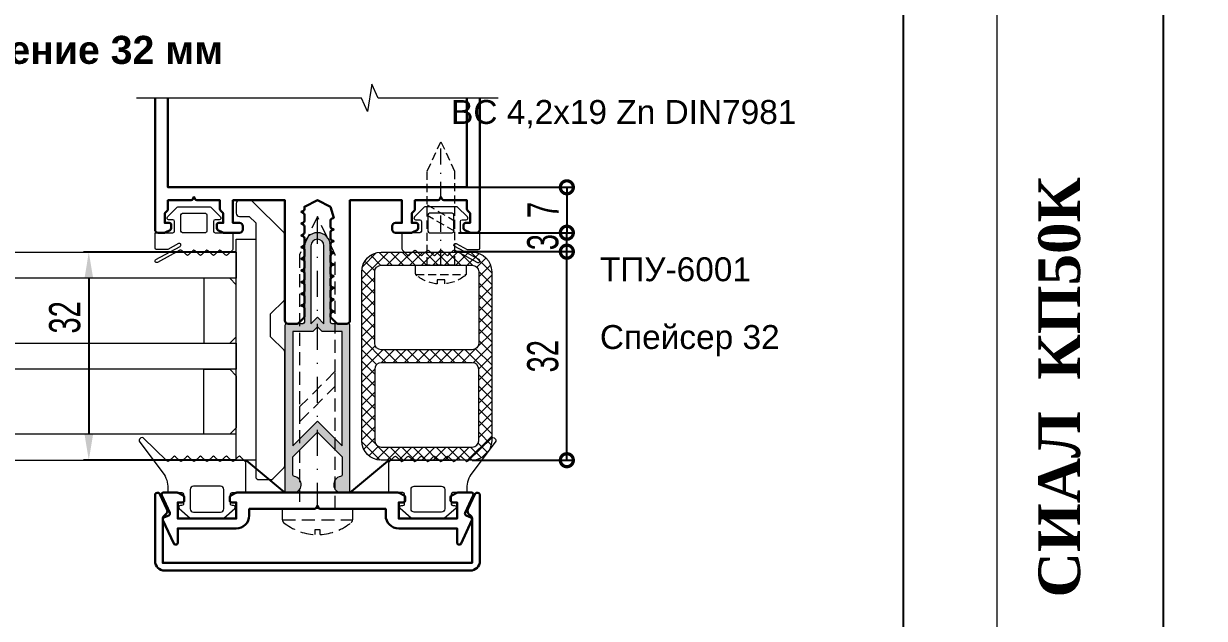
# Model space of a CAD drawing. Extents: x -37 to 8820, y -336 to 478.
# Drawn here: x 5560.4 to 5674, y 62.4 to 119.6 of the extents above; entities that cross this region are included whole.
import ezdxf

# ---------------------------------------------------------------- set-up
doc = ezdxf.new("R2010")
doc.units = 0
doc.header["$LTSCALE"] = 5
doc.linetypes.add('DASHDOT', pattern=[1, 0.5, -0.25, 0, -0.25])
doc.linetypes.add('HIDDEN', pattern=[0.375, 0.25, -0.125])
doc.layers.get('0').update_dxf_attribs({"linetype": 'CONTINUOUS', "lineweight": 30})
doc.layers.get('DEFPOINTS').update_dxf_attribs({"linetype": 'CONTINUOUS'})
for name, color, linetype, lineweight in [('1', 6, 'DASHDOT', 13), ('2', 3, 'HIDDEN', 13), ('Dimentions', 5, 'CONTINUOUS', 15), ('Glass', 5, 'CONTINUOUS', 20), ('Ал подклад', 7, 'CONTINUOUS', 20), ('Герлен', 7, 'CONTINUOUS', 60), ('Зигзаг', 1, 'CONTINUOUS', 15), ('Подкладки', 1, 'CONTINUOUS', 20), ('Текстовый', 7, 'CONTINUOUS', 9), ('Уплотнители', 1, 'CONTINUOUS', 20), ('Штриховка', 1, 'CONTINUOUS', 5)]:
    doc.layers.add(name, color=color, linetype=linetype, lineweight=lineweight)
doc.layers.add('Скрытые', color=14, linetype='CONTINUOUS', plot=False)
doc.styles.add('3', font='RUSS.SHX', dxfattribs={"width": 0.7, "height": 3})
doc.styles.add('Каталожный', font='arial.ttf', dxfattribs={"height": 2.5})
doc.styles.add('Фирм5', font='timesbd.ttf', dxfattribs={"height": 4})
doc.dimstyles.new('MX1_6', dxfattribs={"dimtxt": 3, "dimasz": 2.5, "dimexe": 0.5, "dimexo": 0, "dimgap": 0.8, "dimtad": 1, "dimlfac": 1.6, "dimdsep": 46, "dimtxsty": '3', "dimcen": 0, "dimclrd": 256, "dimclre": 256, "dimclrt": 256, "dimaunit": 1, "dimadec": 0, "dimazin": 0, "dimtfac": 1, "dimtmove": 0, "dimatfit": 1, "dimfxl": 1, "dimtvp": 1, "dimtolj": 1, "dimtzin": 0, "dimarcsym": 0})

# ---------------------------------------------------------------- blocks, each defined once
blk = doc.blocks.new('*D122')
at = {"layer": 'DEFPOINTS', "color": 0, "linetype": 'Continuous', "transparency": 16777216}
for p in [(5580.84, 97.58), (5566.66, 77.58), (5580.84, 77.58)]:
    blk.add_point(p, dxfattribs=at)
at = {"layer": 'Dimentions', "linetype": 'Continuous', "lineweight": -2, "transparency": 16777216}
for p, q in [((5580.84, 97.58), (5566.16, 97.58)), ((5566.66, 95.08), (5566.66, 80.08)), ((5580.84, 77.58), (5566.16, 77.58))]:
    blk.add_line(p, q, dxfattribs=at)
at = {"layer": 'Dimentions', "linetype": 'Continuous', "transparency": 16777216}
for points in [[(5566.25, 95.08), (5567.08, 95.08), (5566.66, 97.58)], [(5566.25, 80.08), (5567.08, 80.08), (5566.66, 77.58)]]:
    blk.add_solid(points, dxfattribs=at)
at = {"layer": 'Dimentions', "linetype": 'Continuous', "transparency": 16777216, "insert": (5564.36, 91.32), "char_height": 3, "attachment_point": 5, "rotation": 90, "style": '3'}
blk.add_mtext('\\A1;32', dxfattribs=at)
blk = doc.blocks.new('_DotSmall')
at = {"color": 0, "linetype": 'ByBlock', "const_width": 0.5}
blk.add_lwpolyline([(-0.0625, 0, 1), (0.0625, 0, 1)], format="xyb", close=True, dxfattribs=at)
blk = doc.blocks.new('*D935')
at = {"layer": 'DEFPOINTS', "color": 0, "linetype": 'Continuous', "transparency": 16777216}
for p in [(5602.23, 99.46), (5612.64, 99.46), (5601.81, 97.64)]:
    blk.add_point(p, dxfattribs=at)
at = {"layer": 'Dimentions', "linetype": 'Continuous', "lineweight": -2, "transparency": 16777216}
for p, q in [((5602.23, 99.46), (5613.14, 99.46)), ((5612.64, 97.64), (5612.64, 99.46)), ((5601.81, 97.64), (5613.14, 97.64))]:
    blk.add_line(p, q, dxfattribs=at)
at = {"layer": 'Dimentions', "linetype": 'Continuous', "lineweight": -2, "transparency": 16777216, "xscale": 2.5, "yscale": 2.5, "zscale": 2.5}
for p, rotation in [((5612.64, 99.46), 90), ((5612.64, 97.64), 270)]:
    blk.add_blockref('_DotSmall', p, dxfattribs=dict(at, rotation=rotation))
at = {"layer": 'Dimentions', "linetype": 'Continuous', "transparency": 16777216, "insert": (5610.34, 98.55), "char_height": 3, "attachment_point": 5, "rotation": 90, "style": '3'}
blk.add_mtext('\\A1;3', dxfattribs=at)
blk = doc.blocks.new('*D936')
at = {"layer": 'DEFPOINTS', "color": 0, "linetype": 'Continuous', "transparency": 16777216}
for p in [(5603.03, 103.83), (5609.82, 99.46), (5612.64, 99.46)]:
    blk.add_point(p, dxfattribs=at)
at = {"layer": 'Dimentions', "linetype": 'Continuous', "lineweight": -2, "transparency": 16777216}
for p, q in [((5603.03, 103.83), (5613.14, 103.83)), ((5612.64, 103.83), (5612.64, 99.46)), ((5609.82, 99.46), (5613.14, 99.46))]:
    blk.add_line(p, q, dxfattribs=at)
at = {"layer": 'Dimentions', "linetype": 'Continuous', "lineweight": -2, "transparency": 16777216, "xscale": 2.5, "yscale": 2.5, "zscale": 2.5}
for p, rotation in [((5612.64, 103.83), 90), ((5612.64, 99.46), 270)]:
    blk.add_blockref('_DotSmall', p, dxfattribs=dict(at, rotation=rotation))
at = {"layer": 'Dimentions', "linetype": 'Continuous', "transparency": 16777216, "insert": (5610.34, 101.65), "char_height": 3, "attachment_point": 5, "rotation": 90, "style": '3'}
blk.add_mtext('\\A1;7', dxfattribs=at)
blk = doc.blocks.new('*D937')
at = {"layer": 'DEFPOINTS', "color": 0, "linetype": 'Continuous', "transparency": 16777216}
for p in [(5603.54, 97.64), (5612.64, 97.64), (5603.54, 77.58)]:
    blk.add_point(p, dxfattribs=at)
at = {"layer": 'Dimentions', "linetype": 'Continuous', "lineweight": -2, "transparency": 16777216}
for p, q in [((5603.54, 97.64), (5613.14, 97.64)), ((5612.64, 77.58), (5612.64, 97.64)), ((5603.54, 77.58), (5613.14, 77.58))]:
    blk.add_line(p, q, dxfattribs=at)
at = {"layer": 'Dimentions', "linetype": 'Continuous', "lineweight": -2, "transparency": 16777216, "xscale": 2.5, "yscale": 2.5, "zscale": 2.5}
for p, rotation in [((5612.64, 97.64), 90), ((5612.64, 77.58), 270)]:
    blk.add_blockref('_DotSmall', p, dxfattribs=dict(at, rotation=rotation))
at = {"layer": 'Dimentions', "linetype": 'Continuous', "transparency": 16777216, "insert": (5610.34, 87.58), "char_height": 3, "attachment_point": 5, "rotation": 90, "style": '3'}
blk.add_mtext('\\A1;32', dxfattribs=at)
blk = doc.blocks.new('*U67')
at = {"layer": '1'}
blk.add_line((0, 0), (0, -19), dxfattribs=at)
at = {"layer": '2'}
blk.add_line((-3.84, 1.45), (3.84, 1.45), dxfattribs=at)
blk.add_lwpolyline([(-0.6, 2.87, 0.143497), (-3.71, 1.61, 0.228881), (-3.9, 1.21), (-3.9, 0), (3.9, 0), (3.9, 1.21, 0.228881), (3.71, 1.61, 0.143497), (0.6, 2.87), (0.6, 2.24), (-0.6, 2.24)], format="xyb", close=True, dxfattribs=at)
for points in [[(-2.1, 0), (-2.1, -14.5), (0, -19), (2.1, -14.5), (2.1, 0)], [(2.1, -5.22), (-2.1, -7.65), (-2.1, -9.28), (2.1, -6.85)]]:
    blk.add_lwpolyline(points, close=True, dxfattribs=at)

msp = doc.modelspace()

# ---------------------------------------------------------------- hatches: boundary and pattern name
at = {"layer": 'Штриховка'}
h = msp.add_hatch(color=256, dxfattribs=at)
h.paths.add_polyline_path([(5586.2789, 76.1969), (5586.2789, 77.897), (5587.1539, 78.772), (5587.1539, 79.8327), (5586.2789, 78.9577), (5586.2789, 89.9595), (5587.1539, 89.9595), (5587.1539, 90.7095), (5585.7164, 90.7095, 0.41421356), (5585.5289, 90.522), (5585.5289, 74.647, 0.41421356), (5585.7164, 74.4595), (5586.3101, 74.4595, 0.92211283), (5586.4361, 76.0118, -0.36752318)])
h.paths.add_polyline_path([(5590.1539, 90.7095), (5590.1539, 89.9595), (5591.0289, 89.9595), (5591.0289, 78.9577), (5590.1539, 79.8327), (5590.1539, 78.772), (5591.0289, 77.897), (5591.0289, 76.1969, -0.36752318), (5590.8716, 76.0118, 0.92211283), (5590.9976, 74.4595), (5591.5914, 74.4595, 0.41421356), (5591.7789, 74.647), (5591.7789, 90.522, 0.41421356), (5591.5914, 90.7095)])
h.paths.add_polyline_path([(5588.6539, 81.3327), (5588.6539, 80.272), (5590.1539, 78.772), (5590.1539, 79.8327)])
h.paths.add_polyline_path([(5587.1539, 79.8327), (5587.1539, 78.772), (5588.6539, 80.272), (5588.6539, 81.3327)])
h.paths.add_polyline_path([(5587.7402, 99.0625), (5587.4131, 98.3612, 0.03041892), (5587.4039, 98.2095), (5587.4039, 95.2095), (5587.4039, 94.9817, -0.02836015), (5587.4027, 94.9605, 0.00241783), (5587.4039, 94.9595), (5587.4039, 90.8658, -0.41421356), (5587.2476, 90.7095), (5587.1539, 90.7095), (5587.1539, 89.9595), (5588.2145, 89.9595), (5588.6539, 90.3989), (5588.6539, 91.3345), (5588.0289, 90.7095), (5588.0289, 98.2095, -0.41421356), (5588.6539, 98.8345), (5588.6539, 99.4595, 0.20786079)])
h.paths.add_polyline_path([(5588.6539, 99.4595), (5588.6539, 98.8345, -0.41421356), (5589.2789, 98.2095), (5589.2789, 90.7095), (5588.6539, 91.3345), (5588.6539, 90.3989), (5589.0932, 89.9595), (5590.1539, 89.9595), (5590.1539, 90.7095), (5590.0601, 90.7095, -0.41421356), (5589.9039, 90.8658), (5589.9039, 94.9595), (5589.9039, 94.9999, -0.19897581), (5589.9588, 95.1325, 0.1550132), (5589.9039, 95.2095), (5589.9039, 98.2095, 0.03041892), (5589.8947, 98.3612), (5589.5676, 99.0625, 0.20786079)])
h = msp.add_hatch(dxfattribs=at)
h.set_pattern_fill('NET', color=256, scale=6.25, angle=135, style=0)
h.set_pattern_definition([(135, (3188.10365, -3778.1424), (-0.55242717, -0.55242717), []), (225, (3188.10365, -3778.1424), (0.55242717, -0.55242717), [])])
edge = h.paths.add_edge_path()
edge.add_line((5592.9132, 79.4595), (5592.9132, 95.7095))
edge.add_arc((5594.7882, 95.7095), 1.875, 90, 180, ccw=False)
edge.add_line((5594.7882, 97.5845), (5603.5382, 97.5845))
edge.add_arc((5603.5382, 95.7095), 1.875, 0, 90, ccw=False)
edge.add_line((5605.4132, 95.7095), (5605.4132, 79.4595))
edge.add_arc((5603.5382, 79.4595), 1.875, 270, 360, ccw=False)
edge.add_line((5603.5382, 77.5845), (5594.7882, 77.5845))
edge.add_arc((5594.7882, 79.4595), 1.875, 180, 270, ccw=False)
edge = h.paths.add_edge_path(flags=16)
edge.add_line((5594.7882, 78.8345), (5603.5382, 78.8345))
edge.add_arc((5603.5382, 79.4595), 0.625, 270, 360)
edge.add_line((5604.1632, 79.4595), (5604.1632, 86.3345))
edge.add_arc((5603.5382, 86.3345), 0.625, 360, 450)
edge.add_line((5603.5382, 86.9595), (5594.7882, 86.9595))
edge.add_arc((5594.7882, 86.3345), 0.625, 90, 180)
edge.add_line((5594.1632, 86.3345), (5594.1632, 79.4595))
edge.add_arc((5594.7882, 79.4595), 0.625, 180, 270)
edge = h.paths.add_edge_path(flags=16)
edge.add_line((5594.1632, 88.8345), (5594.1632, 95.7095))
edge.add_arc((5594.7882, 95.7095), 0.625, 90, 180, ccw=False)
edge.add_line((5594.7882, 96.3345), (5603.5382, 96.3345))
edge.add_arc((5603.5382, 95.7095), 0.625, 0, 90, ccw=False)
edge.add_line((5604.1632, 95.7095), (5604.1632, 88.8345))
edge.add_arc((5603.5382, 88.8345), 0.625, 270, 360, ccw=False)
edge.add_line((5603.5382, 88.2095), (5594.7882, 88.2095))
edge.add_arc((5594.7882, 88.8345), 0.625, 180, 270, ccw=False)

# ---------------------------------------------------------------- linework, layer by layer
msp.add_lwpolyline([(5604.2789, 112.4153), (5604.2789, 99.772, -0.41421356), (5603.9664, 99.4595), (5603.3857, 99.4595, -0.11643382), (5603.3018, 99.4793), (5602.82, 99.7202, -0.28407904), (5602.7164, 99.8879), (5602.7164, 100.2095, -0.41421356), (5602.9039, 100.397), (5603.3414, 100.397), (5603.3414, 101.3345), (5603.0838, 101.5921, -0.19891237), (5603.0289, 101.7247), (5603.0289, 102.5845), (5600.801, 102.5845, -0.28407904), (5600.6333, 102.6882), (5600.5289, 102.897), (5600.4245, 102.6882, -0.28407904), (5600.2568, 102.5845), (5598.0289, 102.5845), (5598.0289, 101.7247, -0.19891237), (5597.974, 101.5921), (5597.7164, 101.3345), (5597.7164, 100.397), (5598.1539, 100.397, -0.41421356), (5598.3414, 100.2095), (5598.3414, 99.8879, -0.28407904), (5598.2377, 99.7202), (5597.756, 99.4793, -0.11643382), (5597.6721, 99.4595), (5596.1539, 99.4595, -0.41421356), (5595.8414, 99.772), (5595.8414, 100.0845, -0.41421356), (5596.1539, 100.397), (5596.7789, 100.397), (5596.7789, 102.5845), (5591.7789, 102.5845), (5591.7789, 91.022, -0.41421356), (5591.4664, 90.7095), (5590.6066, 90.7095, -0.19891237), (5590.474, 90.7645), (5589.9588, 91.2796, -0.19891237), (5589.9039, 91.4122), (5589.9039, 91.6249, -0.28407904), (5590.0075, 91.7926), (5590.2164, 91.897), (5590.0075, 92.0015, -0.28407904), (5589.9039, 92.1692), (5589.9039, 92.7499, -0.28407904), (5590.0075, 92.9176), (5590.2164, 93.022), (5590.0075, 93.1265, -0.28407904), (5589.9039, 93.2942), (5589.9039, 93.8749, -0.28407904), (5590.0075, 94.0426), (5590.2164, 94.147), (5590.0075, 94.2515, -0.28407904), (5589.9039, 94.4192), (5589.9039, 94.9999, -0.28407904), (5590.0075, 95.1676), (5590.2164, 95.272), (5590.0075, 95.3765, -0.28407904), (5589.9039, 95.5442), (5589.9039, 96.1249, -0.28407904), (5590.0075, 96.2926), (5590.2164, 96.397), (5590.0075, 96.5015, -0.28407904), (5589.9039, 96.6692), (5589.9039, 97.2499, -0.28407904), (5590.0075, 97.4176), (5590.2164, 97.522), (5590.0075, 97.6265, -0.28407904), (5589.9039, 97.7942), (5589.9039, 98.3749, -0.28407904), (5590.0075, 98.5426), (5590.2164, 98.647), (5590.0075, 98.7515, -0.28407904), (5589.9039, 98.9192), (5589.9039, 99.4999, -0.28407904), (5590.0075, 99.6676), (5590.2164, 99.772), (5590.0075, 99.8765, -0.28407904), (5589.9039, 100.0442), (5589.9039, 100.6249, -0.28407904), (5590.0075, 100.7926), (5590.2164, 100.897), (5589.9039, 101.9595), (5588.6539, 102.5845), (5587.4039, 101.9595), (5587.4039, 101.7317, -0.28407904), (5587.3002, 101.564), (5587.0914, 101.4595), (5587.3002, 101.3551, -0.28407904), (5587.4039, 101.1874), (5587.4039, 100.6067, -0.28407904), (5587.3002, 100.439), (5587.0914, 100.3345), (5587.3002, 100.2301, -0.28407904), (5587.4039, 100.0624), (5587.4039, 99.4817, -0.28407904), (5587.3002, 99.314), (5587.0914, 99.2095), (5587.3002, 99.1051, -0.28407904), (5587.4039, 98.9374), (5587.4039, 98.3567, -0.28407904), (5587.3002, 98.189), (5587.0914, 98.0845), (5587.3002, 97.9801, -0.28407904), (5587.4039, 97.8124), (5587.4039, 97.2317, -0.28407904), (5587.3002, 97.064), (5587.0914, 96.9595), (5587.3002, 96.8551, -0.28407904), (5587.4039, 96.6874), (5587.4039, 96.1067, -0.28407904), (5587.3002, 95.939), (5587.0914, 95.8345), (5587.3002, 95.7301, -0.28407904), (5587.4039, 95.5624), (5587.4039, 94.9817, -0.28407904), (5587.3002, 94.814), (5587.0914, 94.7095), (5587.3002, 94.6051, -0.28407904), (5587.4039, 94.4374), (5587.4039, 93.8567, -0.28407904), (5587.3002, 93.689), (5587.0914, 93.5845), (5587.3002, 93.4801, -0.28407904), (5587.4039, 93.3124), (5587.4039, 92.7317, -0.28407904), (5587.3002, 92.564), (5587.0914, 92.4595), (5587.3002, 92.3551, -0.28407904), (5587.4039, 92.1874), (5587.4039, 91.4122, -0.19891237), (5587.349, 91.2796), (5586.8338, 90.7645, -0.19891237), (5586.7012, 90.7095), (5585.8414, 90.7095, -0.41421356), (5585.5289, 91.022), (5585.5289, 102.5845), (5580.5289, 102.5845), (5580.5289, 100.397), (5581.1539, 100.397, -0.41421356), (5581.4664, 100.0845), (5581.4664, 99.772, -0.41421356), (5581.1539, 99.4595), (5579.6357, 99.4595, -0.11643382), (5579.5518, 99.4793), (5579.07, 99.7202, -0.28407904), (5578.9664, 99.8879), (5578.9664, 100.2095, -0.41421356), (5579.1539, 100.397), (5579.5914, 100.397), (5579.5914, 101.3345), (5579.3338, 101.5921, -0.19891237), (5579.2789, 101.7247), (5579.2789, 102.5845), (5577.051, 102.5845, -0.28407904), (5576.8833, 102.6882), (5576.7789, 102.897), (5576.6745, 102.6882, -0.28407904), (5576.5068, 102.5845), (5574.2789, 102.5845), (5574.2789, 101.7247, -0.19891237), (5574.224, 101.5921), (5573.9664, 101.3345), (5573.9664, 100.397), (5574.4039, 100.397, -0.41421356), (5574.5914, 100.2095), (5574.5914, 99.8879, -0.28407904), (5574.4877, 99.7202), (5574.006, 99.4793, -0.11643382), (5573.9221, 99.4595), (5573.3414, 99.4595, -0.41421356), (5573.0289, 99.772), (5573.0289, 112.4153)], format="xyb")
msp.add_lwpolyline([(5603.0289, 112.4153), (5603.0289, 103.8345), (5574.2789, 103.8345), (5574.2789, 112.4153)])
for points in [[(5603.3414, 66.9595), (5573.9664, 66.9595, -0.41421356), (5573.0289, 67.897), (5573.0289, 74.2095, -0.80258485), (5573.5055, 74.3152), (5574.1754, 72.8785, -0.40155944), (5573.9808, 72.3055, 0.27973928), (5573.7789, 71.9728), (5573.7789, 67.7095), (5603.5289, 67.7095), (5603.5289, 71.9728, 0.27973928), (5603.327, 72.3055, -0.40155944), (5603.1324, 72.8785), (5603.8023, 74.3152, -0.80258485), (5604.2789, 74.2095), (5604.2789, 67.897, -0.41421356)], [(5580.8857, 74.4595, 0.11643382), (5580.8018, 74.4398), (5580.32, 74.1989, 0.28407904), (5580.2164, 74.0312), (5580.2164, 73.7095, 0.41421356), (5580.4039, 73.522), (5580.8414, 73.522), (5580.8414, 71.9595), (5575.2164, 71.9595), (5575.2164, 73.522), (5575.6539, 73.522, 0.41421356), (5575.8414, 73.7095), (5575.8414, 74.0312, 0.28407904), (5575.7377, 74.1989), (5575.256, 74.4398, 0.11643382), (5575.1721, 74.4595), (5573.8414, 74.4595, 0.54861879), (5573.6715, 74.1928), (5574.4496, 72.524, -0.41421356), (5574.359, 72.2748), (5573.8871, 72.0548, 0.41421356), (5573.7965, 71.8056), (5574.84, 69.5678, 0.29147342), (5575.0099, 69.4595), (5575.0289, 69.4595, 0.41421356), (5575.2164, 69.647), (5575.2164, 71.022), (5580.8414, 71.022, 0.41421356), (5582.0914, 72.272), (5582.0914, 72.897), (5588.3818, 72.897, 0.28407904), (5588.5495, 73.0007), (5588.6539, 73.2095), (5588.7583, 73.0007, 0.28407904), (5588.926, 72.897), (5595.2164, 72.897), (5595.2164, 72.272, 0.41421356), (5596.4664, 71.022), (5602.0914, 71.022), (5602.0914, 69.647, 0.41421356), (5602.2789, 69.4595), (5602.2979, 69.4595, 0.29147342), (5602.4678, 69.5678), (5603.5113, 71.8056, 0.41421356), (5603.4206, 72.0548), (5602.9488, 72.2748, -0.41421356), (5602.8581, 72.524), (5603.6363, 74.1928, 0.54861879), (5603.4664, 74.4595), (5602.1357, 74.4595, 0.11643382), (5602.0518, 74.4398), (5601.57, 74.1989, 0.28407904), (5601.4664, 74.0312), (5601.4664, 73.7095, 0.41421356), (5601.6539, 73.522), (5602.0914, 73.522), (5602.0914, 71.9595), (5596.4664, 71.9595), (5596.4664, 73.522), (5596.9039, 73.522, 0.41421356), (5597.0914, 73.7095), (5597.0914, 74.0312, 0.28407904), (5596.9877, 74.1989), (5596.506, 74.4398, 0.11643382), (5596.4221, 74.4595)]]:
    msp.add_lwpolyline(points, format="xyb", close=True)
at = {"layer": '1'}
msp.add_line((5588.6539, 72.897), (5588.6539, 101.022), dxfattribs=at)
at = {"layer": '2'}
msp.add_line((5585.2789, 71.841), (5592.0289, 71.841), dxfattribs=at)
for points in [[(5590.3726, 72.897), (5590.3726, 97.3362), (5588.6539, 101.022), (5586.9351, 97.3362), (5586.9351, 72.897)], [(5586.9351, 81.2755), (5590.3726, 84.713), (5590.3726, 86.1453), (5586.9351, 82.7078)]]:
    msp.add_lwpolyline(points, close=True, dxfattribs=at)
msp.add_lwpolyline([(5588.4083, 70.4342, -0.16184886), (5585.3925, 71.5999, -0.22388754), (5585.2789, 71.841), (5585.2789, 72.897), (5592.0289, 72.897), (5592.0289, 71.841, -0.22388754), (5591.9153, 71.5999, -0.16184886), (5588.8995, 70.4342), (5588.8995, 70.8719), (5588.4083, 70.8719)], format="xyb", close=True, dxfattribs=at)
at = {"layer": 'Dimentions', "linetype": 'Continuous'}
msp.add_line((5654, 297), (5654, 0), dxfattribs=at)
at = {"layer": 'Glass'}
for points in [[(5580.8414, 95.0845), (5542.0865, 95.0845), (5542.0865, 97.5845), (5580.8414, 97.5845)], [(5580.8414, 89.4595), (5580.8414, 94.4595), (5580.2164, 95.0845), (5577.7164, 95.0845), (5577.7164, 88.8345), (5580.2164, 88.8345)], [(5580.8414, 86.3345), (5542.0865, 86.3345), (5542.0865, 88.8345), (5580.8414, 88.8345)], [(5580.8414, 85.7095), (5580.8414, 80.7095), (5580.2164, 80.0845), (5577.7164, 80.0845), (5577.7164, 86.3345), (5580.2164, 86.3345)], [(5580.8414, 80.0845), (5542.0865, 80.0845), (5542.0865, 77.5845), (5580.8414, 77.5845)]]:
    msp.add_lwpolyline(points, close=True, dxfattribs=at)
at = {"layer": 'Ал подклад'}
msp.add_lwpolyline([(5585.5289, 93.157), (5585.5289, 99.2229, 0.19891237), (5585.4374, 99.4438), (5582.3882, 102.493, 0.19891237), (5582.1672, 102.5845), (5581.1539, 102.5845, 0.41421356), (5580.8414, 102.272), (5580.8414, 101.3345, 0.41421356), (5581.1539, 101.022), (5582.0914, 101.022), (5582.7164, 100.397), (5582.7164, 76.022, 0.41421356), (5583.0289, 75.7095), (5584.1494, 75.7095, 0.19891237), (5584.3704, 75.8011), (5585.4374, 76.868, 0.19891237), (5585.5289, 77.089), (5585.5289, 87.9507, 0.19891237), (5585.4374, 88.1716), (5584.1494, 89.4595), (5584.1494, 91.6481), (5585.4374, 92.936, 0.19891237)], format="xyb", close=True, dxfattribs=at)
at = {"layer": 'Герлен', "ltscale": 2, "const_width": 0.1875}
msp.add_lwpolyline([(5575.7164, 77.5845), (5581.7789, 77.5845), (5585.5289, 74.4595), (5591.7789, 74.4595), (5595.5289, 77.5845), (5601.5914, 77.5845)], dxfattribs=at)
at = {"layer": 'Зигзаг'}
msp.add_lwpolyline([(5606.0515, 112.4153), (5594.4807, 112.4153), (5593.8999, 113.7332), (5593.4642, 111.1205), (5592.8817, 112.4153), (5571.2501, 112.4153)], dxfattribs=at)
at = {"layer": 'Подкладки'}
msp.add_lwpolyline([(5582.7164, 77.5845), (5580.8414, 77.5845), (5580.8414, 98.8345), (5582.7164, 98.8345)], close=True, dxfattribs=at)
at = {"layer": 'Скрытые', "linetype": 'Continuous'}
for points in [[(5460, 297), (5670, 297), (5670, 0), (5460, 0)], [(5880, 297), (5670, 297), (5670, 0), (5880, 0)], [(5480, 10), (5480, 287), (5645, 287), (5645, 10)]]:
    msp.add_lwpolyline(points, close=True, dxfattribs=at)
at = {"layer": 'Уплотнители'}
for points in [[(5575.2981, 98.4204), (5574.2531, 97.8535, -0.12491271), (5574.1786, 97.8345), (5573.1851, 97.8345, -0.41421356), (5573.0289, 97.9908), (5573.0289, 99.4595), (5574.7476, 99.4595, 0.41421356), (5574.9039, 99.6158), (5574.9039, 100.5533, 0.41421356), (5574.7476, 100.7095), (5574.3414, 100.7095, -0.66858666), (5574.231, 100.9764), (5575.1706, 101.9139, -0.19861919), (5575.281, 101.9595), (5578.2768, 101.9595, -0.19861919), (5578.3871, 101.9139), (5579.3267, 100.9764, -0.66858666), (5579.2164, 100.7095), (5578.8101, 100.7095, 0.41421356), (5578.6539, 100.5533), (5578.6539, 99.6158, 0.41421356), (5578.8101, 99.4595), (5580.5289, 99.4595), (5580.5289, 97.8993, -0.19891237), (5580.4831, 97.7888), (5580.0144, 97.32, -0.41421356), (5579.7934, 97.32), (5579.3894, 97.7241, 0.41421356), (5579.1684, 97.7241), (5578.7644, 97.32, -0.41421356), (5578.5434, 97.32), (5578.1394, 97.7241, 0.41421356), (5577.9184, 97.7241), (5577.5144, 97.32, -0.41421356), (5577.2934, 97.32), (5576.8894, 97.7241, 0.41421356), (5576.6684, 97.7241), (5576.2644, 97.32, -0.41421356), (5576.0434, 97.32), (5575.6114, 97.7521, 0.33207606), (5575.4264, 97.7789), (5573.2596, 96.6035, -1), (5573.1106, 96.8781), (5575.4471, 98.1457, 1)], [(5575.6851, 101.3345), (5577.8726, 101.3345, -0.41421356), (5578.0289, 101.1783), (5578.0289, 99.6158, -0.41421356), (5577.8726, 99.4595), (5575.6851, 99.4595, -0.41421356), (5575.5289, 99.6158), (5575.5289, 101.1783, -0.41421356)], [(5602.0096, 98.4204), (5603.0547, 97.8535, 0.12491271), (5603.1292, 97.8345), (5604.1226, 97.8345, 0.41421356), (5604.2789, 97.9908), (5604.2789, 99.4595), (5602.5601, 99.4595, -0.41421356), (5602.4039, 99.6158), (5602.4039, 100.5533, -0.41421356), (5602.5601, 100.7095), (5602.9664, 100.7095, 0.66858666), (5603.0767, 100.9764), (5602.1371, 101.9139, 0.19861919), (5602.0268, 101.9595), (5599.031, 101.9595, 0.19861919), (5598.9206, 101.9139), (5597.981, 100.9764, 0.66858666), (5598.0914, 100.7095), (5598.4976, 100.7095, -0.41421356), (5598.6539, 100.5533), (5598.6539, 99.6158, -0.41421356), (5598.4976, 99.4595), (5596.7789, 99.4595), (5596.7789, 97.8993, 0.19891237), (5596.8247, 97.7888), (5597.2934, 97.32, 0.41421356), (5597.5144, 97.32), (5597.9184, 97.7241, -0.41421356), (5598.1394, 97.7241), (5598.5434, 97.32, 0.41421356), (5598.7644, 97.32), (5599.1684, 97.7241, -0.41421356), (5599.3894, 97.7241), (5599.7934, 97.32, 0.41421356), (5600.0144, 97.32), (5600.4184, 97.7241, -0.41421356), (5600.6394, 97.7241), (5601.0434, 97.32, 0.41421356), (5601.2644, 97.32), (5601.6964, 97.7521, -0.33207606), (5601.8814, 97.7789), (5604.0481, 96.6035, 1), (5604.1971, 96.8781), (5601.8606, 98.1457, -1)], [(5601.6226, 101.3345), (5599.4351, 101.3345, 0.41421356), (5599.2789, 101.1783), (5599.2789, 99.6158, 0.41421356), (5599.4351, 99.4595), (5601.6226, 99.4595, 0.41421356), (5601.7789, 99.6158), (5601.7789, 101.1783, 0.41421356)], [(5591.5914, 90.7095), (5590.0601, 90.7095, -0.41421356), (5589.9039, 90.8658), (5589.9039, 94.9595, 0.5), (5589.9039, 95.2095), (5589.9039, 98.2095, 1), (5587.4039, 98.2095), (5587.4039, 95.2095, 0.5), (5587.4039, 94.9595), (5587.4039, 90.8658, -0.41421356), (5587.2476, 90.7095), (5585.7164, 90.7095, 0.41421356), (5585.5289, 90.522), (5585.5289, 74.647, 0.41421356), (5585.7164, 74.4595), (5586.3101, 74.4595, 0.92211283), (5586.4361, 76.0118, -0.36752318), (5586.2789, 76.1969), (5586.2789, 77.897), (5588.6539, 80.272), (5591.0289, 77.897), (5591.0289, 76.1969, -0.36752318), (5590.8716, 76.0118, 0.92211283), (5590.9976, 74.4595), (5591.5914, 74.4595, 0.41421356), (5591.7789, 74.647), (5591.7789, 90.522, 0.41421356)], [(5588.6539, 91.3345), (5589.2789, 90.7095), (5589.2789, 98.2095, 1), (5588.0289, 98.2095), (5588.0289, 90.7095), (5588.6539, 91.3345)], [(5592.9132, 79.4595), (5592.9132, 95.7095, -0.41421356), (5594.7882, 97.5845), (5603.5382, 97.5845, -0.41421356), (5605.4132, 95.7095), (5605.4132, 79.4595, -0.41421356), (5603.5382, 77.5845), (5594.7882, 77.5845, -0.41421356)], [(5594.1632, 88.8345), (5594.1632, 95.7095, -0.41421356), (5594.7882, 96.3345), (5603.5382, 96.3345, -0.41421356), (5604.1632, 95.7095), (5604.1632, 88.8345, -0.41421356), (5603.5382, 88.2095), (5594.7882, 88.2095, -0.41421356)], [(5594.7882, 78.8345), (5603.5382, 78.8345, 0.41421356), (5604.1632, 79.4595), (5604.1632, 86.3345, 0.41421356), (5603.5382, 86.9595), (5594.7882, 86.9595, 0.41421356), (5594.1632, 86.3345), (5594.1632, 79.4595, 0.41421356)], [(5580.4351, 73.2095, -0.41421356), (5580.2789, 73.3658), (5580.2789, 74.3033, -0.41421356), (5580.4351, 74.4595), (5581.7789, 74.4595), (5581.7789, 77.3475, 0.19891237), (5581.7423, 77.4359), (5581.2644, 77.9138, 0.41421356), (5581.0434, 77.9138), (5580.6394, 77.5098, -0.41421356), (5580.4184, 77.5098), (5580.0144, 77.9138, 0.41421356), (5579.7934, 77.9138), (5579.3894, 77.5098, -0.41421356), (5579.1684, 77.5098), (5578.7644, 77.9138, 0.41421356), (5578.5434, 77.9138), (5578.1394, 77.5098, -0.41421356), (5577.9184, 77.5098), (5577.5144, 77.9138, 0.41421356), (5577.2934, 77.9138), (5576.8894, 77.5098, -0.41421356), (5576.6684, 77.5098), (5576.2644, 77.9138, 0.41421356), (5576.0434, 77.9138), (5575.6394, 77.5098, -0.41421356), (5575.4184, 77.5098), (5575.0144, 77.9138, 0.41421356), (5574.7934, 77.9138), (5574.3894, 77.5098, -0.41421356), (5574.1684, 77.5098), (5571.8894, 79.7241, 0.41421356), (5571.6684, 79.7241), (5571.5371, 79.5927, 0.29253821), (5571.501, 79.4282), (5573.7817, 76.375, -0.16178775), (5574.2789, 74.8789), (5574.2789, 74.4595), (5575.6226, 74.4595, -0.41421356), (5575.7789, 74.3033), (5575.7789, 73.3658, -0.41421356), (5575.6226, 73.2095), (5575.4664, 73.2095, 0.66858666), (5575.356, 72.9427), (5576.4206, 72.0052, 0.19861919), (5576.531, 71.9595), (5579.5268, 71.9595, 0.19861919), (5579.6371, 72.0052), (5580.7017, 72.9427, 0.66858666), (5580.5914, 73.2095)], [(5596.8726, 73.2095, 0.41421356), (5597.0289, 73.3658), (5597.0289, 74.3033, 0.41421356), (5596.8726, 74.4595), (5595.5289, 74.4595), (5595.5289, 77.3475, -0.19891237), (5595.5655, 77.4359), (5596.0434, 77.9138, -0.41421356), (5596.2644, 77.9138), (5596.6684, 77.5098, 0.41421356), (5596.8894, 77.5098), (5597.2934, 77.9138, -0.41421356), (5597.5144, 77.9138), (5597.9184, 77.5098, 0.41421356), (5598.1394, 77.5098), (5598.5434, 77.9138, -0.41421356), (5598.7644, 77.9138), (5599.1684, 77.5098, 0.41421356), (5599.3894, 77.5098), (5599.7934, 77.9138, -0.41421356), (5600.0144, 77.9138), (5600.4184, 77.5098, 0.41421356), (5600.6394, 77.5098), (5601.0434, 77.9138, -0.41421356), (5601.2644, 77.9138), (5601.6684, 77.5098, 0.41421356), (5601.8894, 77.5098), (5602.2934, 77.9138, -0.41421356), (5602.5144, 77.9138), (5602.9184, 77.5098, 0.41421356), (5603.1394, 77.5098), (5605.4184, 79.7241, -0.41421356), (5605.6394, 79.7241), (5605.7707, 79.5927, -0.29253821), (5605.8068, 79.4282), (5603.526, 76.375, 0.16178775), (5603.0289, 74.8789), (5603.0289, 74.4595), (5601.6851, 74.4595, 0.41421356), (5601.5289, 74.3033), (5601.5289, 73.3658, 0.41421356), (5601.6851, 73.2095), (5601.8414, 73.2095, -0.66858666), (5601.9517, 72.9427), (5600.8871, 72.0052, -0.19861919), (5600.7768, 71.9595), (5597.781, 71.9595, -0.19861919), (5597.6706, 72.0052), (5596.606, 72.9427, -0.66858666), (5596.7164, 73.2095)], [(5576.7164, 72.5845), (5579.3414, 72.5845, 0.41421356), (5579.6539, 72.897), (5579.6539, 74.772, 0.41421356), (5579.3414, 75.0845), (5576.7164, 75.0845, 0.41421356), (5576.4039, 74.772), (5576.4039, 72.897, 0.41421356)], [(5600.5914, 72.5845), (5597.9664, 72.5845, -0.41421356), (5597.6539, 72.897), (5597.6539, 74.772, -0.41421356), (5597.9664, 75.0845), (5600.5914, 75.0845, -0.41421356), (5600.9039, 74.772), (5600.9039, 72.897, -0.41421356)]]:
    msp.add_lwpolyline(points, format="xyb", close=True, dxfattribs=at)
msp.add_lwpolyline([(5589.0932, 89.9595), (5588.6539, 90.3989), (5588.2145, 89.9595), (5586.2789, 89.9595), (5586.2789, 78.9577), (5588.6539, 81.3327), (5591.0289, 78.9577), (5591.0289, 89.9595)], close=True, dxfattribs=at)

# ---------------------------------------------------------------- block references
at = {"xscale": -0.625, "yscale": 0.625, "zscale": 0.625, "rotation": 180}
msp.add_blockref('*U67', (5600.5289, 96.3345), dxfattribs=at)

# ---------------------------------------------------------------- texts
at = {"layer": 'Текстовый', "style": 'Фирм5'}
msp.add_text('СИАЛ  КП50К', height=4, rotation=90, dxfattribs=at).set_placement((5662, 64.3724))
at = {"layer": 'Текстовый', "linetype": 'Continuous', "insert": (5545.2112, 118.3987), "char_height": 2.7, "width": 42.664921, "attachment_point": 1, "style": 'Каталожный'}
msp.add_mtext('\\pxql;{\\fArial|b1|i0|c204|p34;Заполнение 32 мм}', dxfattribs=at)
at = {"layer": 'Текстовый', "linetype": 'Continuous', "char_height": 2.5, "attachment_point": 1, "line_spacing_factor": 0.85, "style": 'Каталожный'}
for s, insert, width in [('\\pxi-2,l2,r-2.0333,se1.0833,qr,t4;{\\H0.92x;ВС 4,2х19 Zn DIN7981}', (5601.5887, 112.2245), 28.050866), ('\\pxi-2,l2,r-2.0333,se1.0833,ql,t4;{\\H0.92x;ТПУ-6001\\P\\PСпейсер 32}', (5615.8215, 97.0958), 22.417372)]:
    msp.add_mtext(s, dxfattribs=dict(at, insert=insert, width=width))

# ---------------------------------------------------------------- dimensions: what is measured, and where the dimension line sits
at = {"layer": 'Dimentions', "linetype": 'Continuous'}
dim = msp.add_linear_dim(base=(5612.6412, 99.4595), p1=(5603.0289, 103.8345), p2=(5609.8174, 99.4595), angle=90, dimstyle='MX1_6', override={"dimdec": 0, "dimblk1": 'DotSmall', "dimblk2": 'DotSmall', "dimsah": 1}, dxfattribs=at)
dim.commit()
dim.dimension.update_dxf_attribs({"geometry": '*D936', "text_midpoint": (5610.3412, 101.647)})
for base, p1, p2, picture, middle in [((5612.6412, 99.4595), (5601.8069, 97.6416), (5602.2293, 99.4595), '*D935', (5612.6412, 98.5506)), ((5612.6412, 97.6416), (5603.5382, 77.5845), (5603.5382, 97.6416), '*D937', (5612.6412, 87.5845))]:
    dim = msp.add_linear_dim(base=base, p1=p1, p2=p2, angle=90, dimstyle='MX1_6', override={"dimdec": 0, "dimblk1": 'DotSmall', "dimblk2": 'DotSmall', "dimsah": 1}, dxfattribs=at)
    dim.commit()
    dim.dimension.update_dxf_attribs({"geometry": picture, "text_midpoint": middle, "dimtype": 160})
dim = msp.add_linear_dim(base=(5566.6622, 77.5845), p1=(5580.8414, 97.5845), p2=(5580.8414, 77.5845), angle=90, dimstyle='MX1_6', dxfattribs=at)
dim.commit()
dim.dimension.update_dxf_attribs({"geometry": '*D122', "text_midpoint": (5566.6622, 91.3221), "dimtype": 160})

doc.saveas('drawing.dxf')
